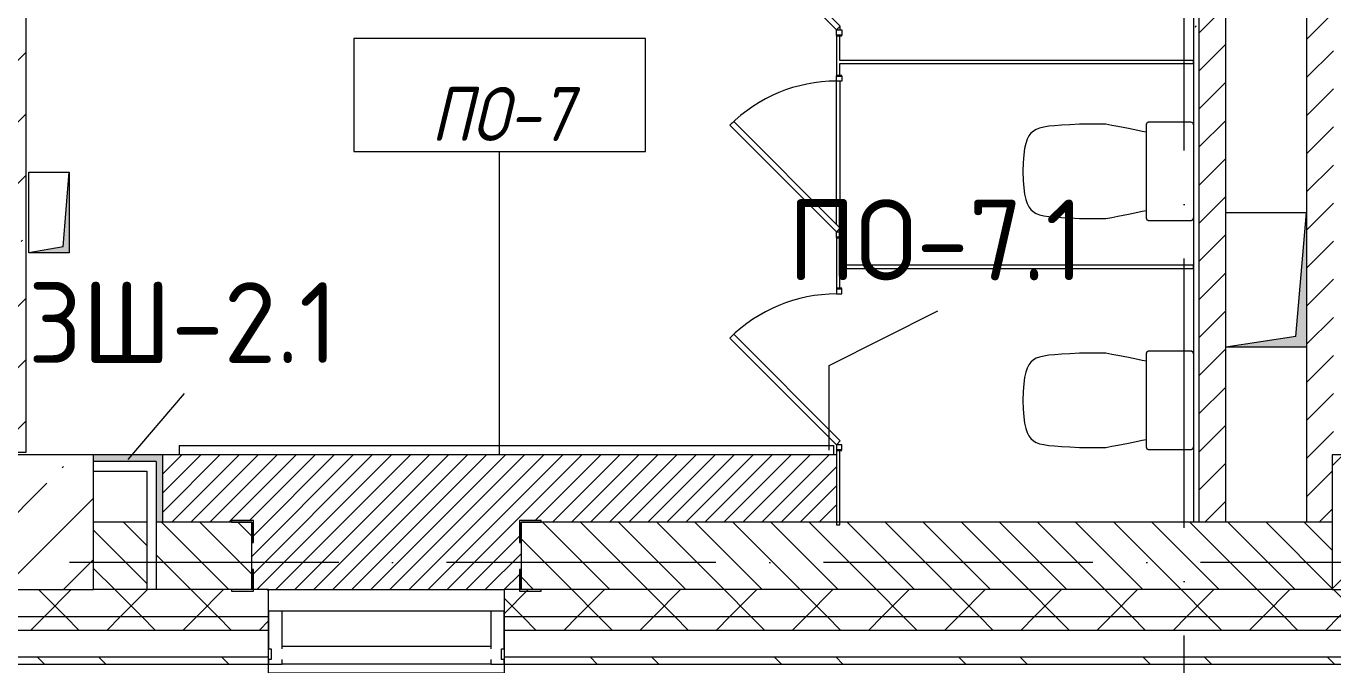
# Model space of a CAD drawing. Header units: millimetres. Extents: x -6467 to 105918, y -7090 to 92481.
# Drawn here: x 5550 to 10403, y -2198 to 173 of the extents above; entities that cross this region are included whole.
import ezdxf

# ---------------------------------------------------------------- set-up
doc = ezdxf.new("R2010")
doc.units = ezdxf.units.MM
doc.linetypes.add('50_200_ШТРИХ_1Т_ш5_п1_п1_', pattern=[1400, 1000, -200, 0, -200])
for name, color, linetype, lineweight, true_color in [('A-DOOR-1', 7, 'Continuous', 5, 0xaaaaaa), ('A-DOOR-FRAM-1', 7, 'Continuous', 9, 0xaaaaaa), ('A-DOOR-OPNG-1', 7, 'Continuous', 30, 0xaaaaaa), ('A-FLOR-PATT-3', 7, 'Continuous', 5, 0xd9e403), ('A-GENM-1', 7, 'Continuous', 9, 0xaaaaaa), ('A-GENM-2', 7, 'Continuous', 20, 0xaaaaaa), ('A-WALL-1', 7, 'Continuous', 5, 0x77b143), ('A-WALL-3', 7, 'Continuous', 5, 0x787878), ('A-WALL-FNSH-2', 7, 'Continuous', 5, 0xaaaaaa), ('I-WALL-1', 7, 'Continuous', 5, 0x787878), ('I-WALL-2', 7, 'Continuous', 5, 0xaaaaaa), ('M-EQPM-1', 7, 'Continuous', 9, 0xaaaaaa), ('M-EQPM-2', 7, 'Continuous', 9, 0xe2e2e2), ('P-SANR-FIXT-1', 7, 'Continuous', 9, 0xaaaaaa), ('Оси-3', 7, '50_200_ШТРИХ_1Т_ш5_п1_п1_', 9, 0xaaaaaa)]:
    doc.layers.add(name, color=color, linetype=linetype, lineweight=lineweight, true_color=true_color)
for name, color, linetype, lineweight in [('A-FLOR', 7, 'Continuous', 9), ('A-FLOR-IDEN', 7, 'Continuous', 9), ('A-GLAZ', 7, 'Continuous', 5), ('A-GLAZ-CWMG', 7, 'Continuous', 9), ('A-GLAZ-CWMG-1', 7, 'Continuous', 20), ('A-WALL', 7, 'Continuous', 5), ('A-WALL-FNSH-1', 7, 'Continuous', 5), ('A-WALL-IDEN', 7, 'Continuous', 9), ('I-WALL', 7, 'Continuous', 5), ('S-COLS', 7, 'Continuous', 9), ('S-COLS-1', 7, 'Continuous', 5)]:
    doc.layers.add(name, color=color, linetype=linetype, lineweight=lineweight)
doc.styles.add('GOST Common', font='GOST_Common.ttf', dxfattribs={"height": 300})
doc.styles.add('GOST Common_I', font='GOST_Common Italic.ttf', dxfattribs={"width": 0.9, "height": 200})
pattern_1 = [(45, (0, 0), (-70.7107, 70.7107), [])]
pattern_2 = [(45, (0, 0), (-141.42136, 141.42136), []), (135, (0, 0), (-141.42136, -141.42136), [])]

# ---------------------------------------------------------------- blocks, each defined once
blk = doc.blocks.new('DOR_ДУ_распашная__1Ст_Прямоугольная2 - Вн_Д-9_ДДГ 600х1850h_С_у-29181159-АИ_План этажа Радиаторы_2')
at = {"layer": 'A-DOOR-1'}
for p, q in [((-130.1, -387.8), (265.9, 8.1)), ((265.9, 8.1), (280, -6)), ((280, -6), (-116, -402)), ((-116, -402), (-130.1, -387.8))]:
    blk.add_line(p, q, dxfattribs=at)
blk.add_arc((280, -6), 560, 180, 225, dxfattribs=at)
at = {"layer": 'A-DOOR-FRAM-1'}
for p, q in [((-300, 14), (-280, 14)), ((-280, 14), (-280, -6)), ((280, 14), (300, 14)), ((280, -6), (280, 14)), ((-280, -6), (-300, -6)), ((300, -6), (280, -6))]:
    blk.add_line(p, q, dxfattribs=at)
at = {"layer": 'A-DOOR-OPNG-1'}
for p, q in [((-300, -6), (-300, 14)), ((300, 14), (300, -6))]:
    blk.add_line(p, q, dxfattribs=at)
blk = doc.blocks.new('SND_Унитаз_Santek_HEO - Santek HEO_ 365х635х785_ выпуск-прямой_ PN4_5_ Х-резьба НР DN15_ К-гл_кон_ П DN100-V2-АИ_План этажа Радиаторы_2')
at = {"layer": 'P-SANR-FIXT-1'}
for p, q in [((-182.5, -10), (-182.5, -165.8)), ((182.5, -165.8), (182.5, -10)), ((-172.5, -175.8), (172.5, -175.8)), ((-175, -325.6), (-175, -423.4)), ((175, -423.4), (175, -325.6))]:
    blk.add_line(p, q, dxfattribs=at)
for centre, start, end in [((-172.5, -10), 90, 180), ((-172.5, -10), 105, 180), ((172.5, -10), 360, 90), ((172.5, -10), 45, 90), ((172.5, -10), 360, 30), ((-172.5, -165.8), 180, 270), ((-172.5, -165.8), 180, 210), ((-172.5, -165.8), 240, 255), ((172.5, -165.8), 270, 360), ((172.5, -165.8), 270, 315), ((172.5, -165.8), 330, 360)]:
    blk.add_arc(centre, 10, start, end, dxfattribs=at)
for points in [[(-145, -174.9), (-153.6, -214.5), (-163, -263.9), (-175, -325.6)], [(175, -325.6), (163, -263.9), (153.6, -214.5), (145, -174.9)]]:
    blk.add_open_spline(points, degree=3, dxfattribs=at)
for points, knots in [([(-175, -423.4), (-169.2, -526.5), (-168.1, -609.5), (-96, -631.3), (0, -634.5)], [0, 0, 0, 0, 0.2757876, 0.5440111, 0.5440111, 0.5440111, 0.5440111]), ([(0, -634.5), (96, -631.3), (168.1, -609.5), (169.2, -526.5), (175, -423.4)], [0, 0, 0, 0, 0.2682234, 0.5440111, 0.5440111, 0.5440111, 0.5440111])]:
    blk.add_open_spline(points, degree=3, knots=knots, dxfattribs=at)
blk = doc.blocks.new('DOR_ДУ_распашная__1Ст_Прямоугольная2 - Вн_Д-9_ДДГ 600х1850h_С_у-29181153-АИ_План этажа Радиаторы_2')
at = {"layer": 'A-DOOR-1'}
for p, q in [((116, 402), (-280, 6)), ((130.1, 387.8), (116, 402)), ((-265.9, -8.1), (130.1, 387.8)), ((-280, 6), (-265.9, -8.1))]:
    blk.add_line(p, q, dxfattribs=at)
blk.add_arc((-280, 6), 560, 360, 45, dxfattribs=at)
at = {"layer": 'A-DOOR-FRAM-1'}
for p, q in [((-280, 6), (-300, 6)), ((-280, -14), (-280, 6)), ((280, 6), (280, -14)), ((300, 6), (280, 6)), ((-300, -14), (-280, -14)), ((280, -14), (300, -14))]:
    blk.add_line(p, q, dxfattribs=at)
at = {"layer": 'A-DOOR-OPNG-1'}
for p, q in [((-300, 6), (-300, -14)), ((300, -14), (300, 6))]:
    blk.add_line(p, q, dxfattribs=at)
blk = doc.blocks.new('BSC_Колонна _Прямоугольная - 500х500-V77-АИ_План этажа Радиаторы_2')
at = {"layer": 'S-COLS-1'}
h = blk.add_hatch(dxfattribs=at)
h.set_pattern_fill('FP_105', color=256, style=0, pattern_type=2)
h.set_pattern_definition([(45, (-10650, 1668.96), (-228.0985, 228.0985), []), (45, (-10421.9, 1668.96), (-228.0985, 228.0985), [403.225, -80.645, 6.706, -73.939])])
h.paths.add_polyline_path([(-250, -250), (250, -250), (250, 250), (-250, 250), (-250, -50.9)])
for p, q in [((250, 250), (-250, 250)), ((-250, 250), (-250, -250)), ((250, -250), (250, 250)), ((-250, -250), (250, -250))]:
    blk.add_line(p, q, dxfattribs=at)
blk = doc.blocks.new('Прямоугольный импост - Импост структурный с накладкой - 180мм-22437121-АИ_План этажа Радиаторы_2')
at = {"layer": 'A-GLAZ-CWMG-1'}
for p, q in [((-50, 0), (-50, 17)), ((-50, 17), (0, 17)), ((0, 0), (-10, 0)), ((-10, 0), (-10, -40)), ((0, 17), (0, 0)), ((-50, -180), (-50, -40)), ((-10, -40), (0, -40)), ((0, -40), (0, -180)), ((0, -180), (-50, -180))]:
    blk.add_line(p, q, dxfattribs=at)
blk = doc.blocks.new('Прямоугольный импост - Импост структурный с накладкой - 180мм-V232-АИ_План этажа Радиаторы_2')
at = {"layer": 'A-GLAZ-CWMG'}
for p, q in [((6637, 55111), (5862, 55111)), ((6637, 54914), (5862, 54914))]:
    blk.add_line(p, q, dxfattribs=at)
blk = doc.blocks.new('Прямоугольный импост - Импост структурный с накладкой - 180мм-22437100-АИ_План этажа Радиаторы_2')
at = {"layer": 'A-GLAZ-CWMG-1'}
for p, q in [((-25, 0), (-25, 17)), ((-25, 17), (25, 17)), ((25, 0), (15, 0)), ((15, 0), (15, -40)), ((25, 17), (25, 0)), ((-25, -180), (-25, -40)), ((15, -40), (25, -40)), ((25, -40), (25, -180)), ((25, -180), (-25, -180))]:
    blk.add_line(p, q, dxfattribs=at)
blk = doc.blocks.new('Прямоугольный импост - Импост структурный с накладкой - 180мм-22437155-АИ_План этажа Радиаторы_2')
at = {"layer": 'A-GLAZ-CWMG-1'}
for p, q in [((0, 17), (-50, 17)), ((-50, 17), (-50, 0)), ((-10, -40), (-10, 0)), ((-10, 0), (0, 0)), ((0, 0), (0, 17)), ((-50, -40), (-50, -180)), ((0, -40), (-10, -40)), ((0, -180), (0, -40)), ((-50, -180), (0, -180))]:
    blk.add_line(p, q, dxfattribs=at)
blk = doc.blocks.new('BSC_Колонна _Прямоугольная - 500х500-V251-АИ_План этажа Радиаторы_2')
at = {"layer": 'S-COLS-1'}
h = blk.add_hatch(dxfattribs=at)
h.set_pattern_fill('FP_147', color=256, style=0, pattern_type=2)
h.set_pattern_definition([(45, (-5550, 1668.96), (-228.099, 228.099), []), (45, (-5321.9, 1668.96), (-228.099, 228.099), [403.225, -80.645, 6.706, -73.939])])
h.paths.add_polyline_path([(-230, -250), (250, -250), (250, 250), (-250, 250), (-250, -250)])
for p, q in [((250, 250), (-250, 250)), ((-250, 250), (-250, -250)), ((250, -250), (250, 250)), ((-250, -250), (250, -250))]:
    blk.add_line(p, q, dxfattribs=at)
blk = doc.blocks.new('Канал вертикальный прямоугольный - Шахта - значок проема-24087344-АИ_План этажа Радиаторы_2')
at = {"layer": 'M-EQPM-2'}
blk.add_hatch(color=256, dxfattribs=at).paths.add_polyline_path([(-150, -250), (-110, 210), (150, 250), (-150, 250), (-150, 244.5)])
at = {"layer": 'M-EQPM-1'}
for p, q in [((-150, -250), (-150, 250)), ((-150, 250), (150, 250)), ((-110, 210), (150, 250)), ((150, 250), (150, -250)), ((-110, 210), (-150, -250)), ((150, -250), (-150, -250))]:
    blk.add_line(p, q, dxfattribs=at)
blk = doc.blocks.new('Канал вертикальный прямоугольный - Шахта - значок проема-24087372-АИ_План этажа Радиаторы_2')
at = {"layer": 'M-EQPM-2'}
blk.add_hatch(color=256, dxfattribs=at).paths.add_polyline_path([(-75, 150), (-75, -150), (-52.5, 127.5), (75, 150)])
at = {"layer": 'M-EQPM-1'}
for p, q in [((-75, -150), (-75, 150)), ((-75, 150), (75, 150)), ((-52.5, 127.5), (75, 150)), ((75, 150), (75, -150)), ((-52.5, 127.5), (-75, -150)), ((75, -150), (-75, -150))]:
    blk.add_line(p, q, dxfattribs=at)
blk = doc.blocks.new('Фахверк _газобетон торцы_270 - Фахверк _газобетон торцы_-25572420-АИ_План этажа Радиаторы_2')
at = {"layer": 'A-GENM-2'}
for p, q in [((89406, 11134.7), (89325, 11134.7)), ((89325, 11134.7), (89325, 11128.7)), ((89325, 11128.7), (89400, 11128.7)), ((89400, 11128.7), (89400, 11053.7)), ((89406, 11053.7), (89406, 11134.7)), ((89400, 11053.7), (89406, 11053.7)), ((89400, 10953.7), (89400, 10878.7)), ((89406, 10953.7), (89400, 10953.7)), ((89406, 10872.7), (89406, 10953.7)), ((89400, 10878.7), (89325, 10878.7)), ((89325, 10878.7), (89325, 10872.7)), ((89325, 10872.7), (89406, 10872.7))]:
    blk.add_line(p, q, dxfattribs=at)
blk = doc.blocks.new('Фахверк _газобетон торцы_271 - Фахверк _газобетон торцы_-25572440-АИ_План этажа Радиаторы_2')
at = {"layer": 'A-GENM-2'}
for p, q in [((89406, 11134.7), (89325, 11134.7)), ((89325, 11134.7), (89325, 11128.7)), ((89325, 11128.7), (89400, 11128.7)), ((89400, 11128.7), (89400, 11053.7)), ((89406, 11053.7), (89406, 11134.7)), ((89400, 11053.7), (89406, 11053.7)), ((89400, 10953.7), (89400, 10878.7)), ((89406, 10953.7), (89400, 10953.7)), ((89406, 10872.7), (89406, 10953.7)), ((89400, 10878.7), (89325, 10878.7)), ((89325, 10878.7), (89325, 10872.7)), ((89325, 10872.7), (89406, 10872.7))]:
    blk.add_line(p, q, dxfattribs=at)
blk = doc.blocks.new('Отлив_СКБ - Отлив витража-25810885-АИ_План этажа Радиаторы_2')
at = {"layer": 'A-GLAZ'}
for p, q in [((0, 67.4), (0, 100)), ((875, 100), (0, 100)), ((875, 100), (875, 67.4)), ((50, 2), (825, 2)), ((825, 0), (50, 0))]:
    blk.add_line(p, q, dxfattribs=at)
blk = doc.blocks.new('AAR_СКБ_Марка_Перекрытия_1 мм - Марка пола-27961726-АИ_План этажа Радиаторы_2')
at = {"layer": 'A-FLOR-IDEN'}
for p, q in [((2.723, 2.101), (-2.69, 2.101)), ((-2.69, 2.101), (-2.69, 0)), ((2.723, 0), (2.723, 2.101)), ((-2.69, 0), (2.723, 0))]:
    blk.add_line(p, q, dxfattribs=at)

msp = doc.modelspace()

# ---------------------------------------------------------------- hatches: boundary and pattern name
at = {"layer": 'A-FLOR-PATT-3'}
h = msp.add_hatch(dxfattribs=at)
h.set_pattern_fill('FP_347', color=256, style=0, pattern_type=2)
h.set_pattern_definition([(225, (6884.84, -1793.96), (35.3553, -35.3553), [])])
h.paths.add_polyline_path([(6565.7, -1919), (7381.8, -1919), (7381.8, -1844), (7387.8, -1844), (7387.8, -1744), (7381.8, -1744), (7381.8, -1663), (7462.8, -1663), (7462.8, -1669), (8559.3, -1669), (8559.3, -1419), (6057.8, -1419), (6057.8, -1669), (6312.8, -1669), (6312.8, -1663), (6393.8, -1663), (6393.8, -1744), (6387.8, -1744), (6387.8, -1844), (6393.8, -1844), (6393.8, -1919), (6450.3, -1919)])
at = {"layer": 'A-WALL'}
h = msp.add_hatch(dxfattribs=at)
h.set_pattern_fill('FP_1', color=256, style=0, pattern_type=2)
h.set_pattern_definition([(45, (0, 0), (-228.099, 228.099), []), (45, (228.1, 0), (-228.099, 228.099), [403.225, -80.645, 6.706, -73.939])])
h.paths.add_polyline_path([(5550, -1409), (5550, 1731), (5300, 1731), (5300, -1409), (5320, -1409)])
h = msp.add_hatch(dxfattribs=at)
h.set_pattern_fill('FP_125', color=256, style=0, pattern_type=2)
h.set_pattern_definition(pattern_2)
h.paths.add_polyline_path([(99166.3, -2019), (101250, -2019), (101250, -1919), (92065.3, -1919), (92065.3, -2019), (95844.3, -2019)])
h.paths.add_polyline_path([(90365.3, -2019), (90365.3, -1919), (82525, -1919), (82525, -2019), (90030.8, -2019)])
h.paths.add_polyline_path([(81400, -2019), (81675, -2019), (81675, -1919), (80400, -1919), (80400, -2019), (81310.6, -2019)])
h.paths.add_polyline_path([(70900, -2019), (72700, -2019), (72700, -1919), (70900, -1919)])
h.paths.add_polyline_path([(69200, -2019), (69200, -1919), (67900, -1919), (67900, -2019), (68853.1, -2019)])
h.paths.add_polyline_path([(66200, -2019), (66200, -1919), (64900, -1919), (64900, -2019), (65946.4, -2019)])
h.paths.add_polyline_path([(63039.6, -2019), (63200, -2019), (63200, -1919), (61900, -1919), (61900, -2019), (62624.4, -2019)])
h.paths.add_polyline_path([(57200, -2019), (57200, -1919), (55900, -1919), (55900, -2019), (56810.9, -2019)])
h.paths.add_polyline_path([(58900, -2019), (60200, -2019), (60200, -1919), (58900, -1919)])
h.paths.add_polyline_path([(52900, -2019), (54200, -2019), (54200, -1919), (52900, -1919)])
h.paths.add_polyline_path([(50997.4, -2019), (51200, -2019), (51200, -1919), (49900, -1919), (49900, -2019), (50166.9, -2019)])
h.paths.add_polyline_path([(46900, -2019), (48200, -2019), (48200, -1919), (46900, -1919)])
h.paths.add_polyline_path([(45183.9, -2019), (45200, -2019), (45200, -1919), (43900, -1919), (43900, -2019), (44353.4, -2019)])
h.paths.add_polyline_path([(41861.9, -2019), (42200, -2019), (42200, -1919), (40900, -1919), (40900, -2019), (41031.4, -2019)])
h.paths.add_polyline_path([(38539.9, -2019), (39200, -2019), (39200, -1919), (37600, -1919), (37600, -2019), (37709.4, -2019)])
h.paths.add_polyline_path([(34600, -2019), (35900, -2019), (35900, -1919), (34600, -1919)])
h.paths.add_polyline_path([(31895.9, -2019), (32900, -2019), (32900, -1919), (31600, -1919), (31600, -2019)])
h.paths.add_polyline_path([(29900, -2019), (29900, -1919), (28790, -1919), (28790, -2019), (29819.7, -2019)])
h.paths.add_polyline_path([(25667.2, -2019), (26900, -2019), (26900, -1919), (25600, -1919), (25600, -2019)])
h.paths.add_polyline_path([(23900, -2019), (23900, -1919), (22600, -1919), (22600, -2019), (23590.9, -2019)])
h.paths.add_polyline_path([(20268.9, -2019), (20900, -2019), (20900, -1919), (19600, -1919), (19600, -2019), (19853.7, -2019)])
h.paths.add_polyline_path([(14870.7, -2019), (14960, -2019), (14960, -1919), (13660, -1919), (13660, -2019), (14455.5, -2019)])
h.paths.add_polyline_path([(16660, -2019), (17900, -2019), (17900, -1919), (16660, -1919)])
h.paths.add_polyline_path([(12785, -2019), (12785, -1919), (7325.3, -1919), (7325.3, -2019), (12379.2, -2019)])
h.paths.add_polyline_path([(2828.5, -2019), (6450.3, -2019), (6450.3, -1919), (-2550, -1919), (-2550, -2019), (-493.5, -2019)])
h = msp.add_hatch(dxfattribs=at)
h.set_pattern_fill('FP_125', color=256, style=0, pattern_type=2)
h.set_pattern_definition(pattern_2)
h.paths.add_polyline_path([(99166.3, -2069), (101350, -2069), (101350, -2019), (92065.3, -2019), (92065.3, -2069), (95844.3, -2069)])
h.paths.add_polyline_path([(89200.3, -2069), (90365.3, -2069), (90365.3, -2019), (82525, -2019), (82525, -2069), (87539.3, -2069)])
h.paths.add_polyline_path([(81675, -2069), (81675, -2019), (80400, -2019), (80400, -2069), (81310.6, -2069)])
h.paths.add_polyline_path([(72590.4, -2069), (72700, -2069), (72700, -2019), (70900, -2019), (70900, -2069), (71759.9, -2069)])
h.paths.add_polyline_path([(68853.1, -2069), (69200, -2069), (69200, -2019), (67900, -2019), (67900, -2069), (68437.9, -2069)])
h.paths.add_polyline_path([(65946.4, -2069), (66200, -2069), (66200, -2019), (64900, -2019), (64900, -2069), (65115.9, -2069)])
h.paths.add_polyline_path([(62209.1, -2069), (63200, -2069), (63200, -2019), (61900, -2019), (61900, -2069)])
h.paths.add_polyline_path([(57200, -2069), (57200, -2019), (55900, -2019), (55900, -2069), (56810.9, -2069)])
h.paths.add_polyline_path([(58900, -2069), (60200, -2069), (60200, -2019), (58900, -2019)])
h.paths.add_polyline_path([(50997.4, -2069), (51200, -2069), (51200, -2019), (49900, -2019), (49900, -2069), (50166.9, -2069)])
h.paths.add_polyline_path([(53904.1, -2069), (54200, -2069), (54200, -2019), (52900, -2019), (52900, -2069), (53488.9, -2069)])
h.paths.add_polyline_path([(48200, -2069), (48200, -2019), (46900, -2019), (46900, -2069), (47675.4, -2069)])
h.paths.add_polyline_path([(42200, -2069), (42200, -2019), (40900, -2019), (40900, -2069), (41861.9, -2069)])
h.paths.add_polyline_path([(45183.9, -2069), (45200, -2069), (45200, -2019), (43900, -2019), (43900, -2069), (44353.4, -2069)])
h.paths.add_polyline_path([(39200, -2069), (39200, -2019), (37600, -2019), (37600, -2069), (38955.2, -2069)])
h.paths.add_polyline_path([(35900, -2069), (35900, -2019), (34600, -2019), (34600, -2069), (35217.9, -2069)])
h.paths.add_polyline_path([(31895.9, -2069), (32900, -2069), (32900, -2019), (31600, -2019), (31600, -2069)])
h.paths.add_polyline_path([(26497.7, -2069), (26900, -2069), (26900, -2019), (25600, -2019), (25600, -2069), (26082.4, -2069)])
h.paths.add_polyline_path([(28989.2, -2069), (29900, -2069), (29900, -2019), (28790, -2019), (28790, -2069)])
h.paths.add_polyline_path([(23900, -2069), (23900, -2019), (22600, -2019), (22600, -2069), (23590.9, -2069)])
h.paths.add_polyline_path([(19600, -2069), (20900, -2069), (20900, -2019), (19600, -2019)])
h.paths.add_polyline_path([(14870.7, -2069), (14960, -2069), (14960, -2019), (13660, -2019), (13660, -2069), (14455.5, -2069)])
h.paths.add_polyline_path([(16947, -2069), (17900, -2069), (17900, -2019), (16660, -2019), (16660, -2069)])
h.paths.add_polyline_path([(10303, -2069), (12785, -2069), (12785, -2019), (7325.3, -2019), (7325.3, -2069), (9472.5, -2069)])
h.paths.add_polyline_path([(5735.2, -2069), (6450.3, -2069), (6450.3, -2019), (-2600, -2019), (-2600, -2069), (5320, -2069)])
at = {"layer": 'A-WALL-1'}
for points in [[(6032.8, -1444), (6057.8, -1444), (6057.8, -1419), (5800, -1419), (5800, -1444)], [(6032.8, -1669), (6057.8, -1669), (6057.8, -1444), (6032.8, -1444), (6032.8, -1479)]]:
    msp.add_hatch(color=256, dxfattribs=at).paths.add_polyline_path(points)
at = {"layer": 'A-WALL-3'}
h = msp.add_hatch(dxfattribs=at)
h.set_pattern_fill('FP_124', color=256, style=0, pattern_type=2)
h.set_pattern_definition([(135, (0, 0), (-342.1478, -342.1478), []), (135, (228.1, 0), (-342.1478, -342.1478), [])])
h.paths.add_polyline_path([(101400, -2196), (101500, -2196), (101500, -2169), (92065.3, -2169), (92065.3, -2196), (101350, -2196)])
h.paths.add_polyline_path([(90365.3, -2196), (90365.3, -2169), (82525, -2169), (82525, -2196), (90030.8, -2196)])
h.paths.add_polyline_path([(81675, -2196), (81675, -2169), (80400, -2169), (80400, -2196), (81310.6, -2196)])
h.paths.add_polyline_path([(71759.9, -2196), (72700, -2196), (72700, -2169), (70900, -2169), (70900, -2196), (70929.4, -2196)])
h.paths.add_polyline_path([(68853.1, -2196), (69200, -2196), (69200, -2169), (67900, -2169), (67900, -2196), (68437.9, -2196)])
h.paths.add_polyline_path([(65946.4, -2196), (66200, -2196), (66200, -2169), (64900, -2169), (64900, -2196), (65115.9, -2196)])
h.paths.add_polyline_path([(62209.1, -2196), (63200, -2196), (63200, -2169), (61900, -2169), (61900, -2196)])
h.paths.add_polyline_path([(55900, -2196), (57200, -2196), (57200, -2169), (55900, -2169)])
h.paths.add_polyline_path([(60200, -2196), (60200, -2169), (58900, -2169), (58900, -2196), (60132.9, -2196)])
h.paths.add_polyline_path([(52900, -2196), (54200, -2196), (54200, -2169), (52900, -2169)])
h.paths.add_polyline_path([(50997.4, -2196), (51200, -2196), (51200, -2169), (49900, -2169), (49900, -2196), (50166.9, -2196)])
h.paths.add_polyline_path([(48200, -2196), (48200, -2169), (46900, -2169), (46900, -2196), (47675.4, -2196)])
h.paths.add_polyline_path([(45183.9, -2196), (45200, -2196), (45200, -2169), (43900, -2169), (43900, -2196), (44353.4, -2196)])
h.paths.add_polyline_path([(41031.4, -2196), (42200, -2196), (42200, -2169), (40900, -2169), (40900, -2196)])
h.paths.add_polyline_path([(38955.2, -2196), (39200, -2196), (39200, -2169), (37600, -2169), (37600, -2196), (38539.9, -2196)])
h.paths.add_polyline_path([(35217.9, -2196), (35900, -2196), (35900, -2169), (34600, -2169), (34600, -2196), (34802.7, -2196)])
h.paths.add_polyline_path([(32726.4, -2196), (32900, -2196), (32900, -2169), (31600, -2169), (31600, -2196), (31895.9, -2196)])
h.paths.add_polyline_path([(29819.7, -2196), (29900, -2196), (29900, -2169), (28790, -2169), (28790, -2196), (29404.4, -2196)])
h.paths.add_polyline_path([(23900, -2196), (23900, -2169), (22600, -2169), (22600, -2196), (23590.9, -2196)])
h.paths.add_polyline_path([(26082.4, -2196), (26900, -2196), (26900, -2169), (25600, -2169), (25600, -2196), (25667.2, -2196)])
h.paths.add_polyline_path([(19600, -2196), (20900, -2196), (20900, -2169), (19600, -2169)])
h.paths.add_polyline_path([(14455.5, -2196), (14960, -2196), (14960, -2169), (13660, -2169), (13660, -2196), (14040.2, -2196)])
h.paths.add_polyline_path([(17777.5, -2196), (17900, -2196), (17900, -2169), (16660, -2169), (16660, -2196), (16947, -2196)])
h.paths.add_polyline_path([(11964, -2196), (12785, -2196), (12785, -2169), (7325.3, -2169), (7325.3, -2196), (11133.5, -2196)])
h.paths.add_polyline_path([(5735.2, -2196), (6450.3, -2196), (6450.3, -2169), (-2727, -2169), (-2727, -2196), (5320, -2196)])
at = {"layer": 'I-WALL'}
h = msp.add_hatch(dxfattribs=at)
h.set_pattern_fill('FP_4', color=256, style=0, pattern_type=2)
h.set_pattern_definition(pattern_1)
h.paths.add_polyline_path([(9905.3, -1669), (10005.3, -1669), (10005.3, 2921), (9905.3, 2921), (9905.3, -1019)])
h = msp.add_hatch(dxfattribs=at)
h.set_pattern_fill('FP_4', color=256, style=0, pattern_type=2)
h.set_pattern_definition(pattern_1)
h.paths.add_polyline_path([(10400, -1669), (10400, -1419), (10405.3, -1419), (10405.3, 2931), (10305.3, 2931), (10305.3, -1669)])
h = msp.add_hatch(dxfattribs=at)
h.set_pattern_fill('FP_2', color=256, style=0, pattern_type=2)
h.set_pattern_definition([(135, (0, 0), (-70.71068, -70.71068), [])])
h.paths.add_polyline_path([(80895.3, -1919), (80900, -1919), (80900, -1669), (80460, -1669), (80460, -1919), (80480.1, -1919)])
h.paths.add_polyline_path([(71850, -1919), (71900, -1919), (71900, -1669), (71850, -1669), (71850, -1795)])
h.paths.add_polyline_path([(71110.2, -1919), (71110.2, -1669), (70960.4, -1670.8), (70960.4, -1919)])
h.paths.add_polyline_path([(72400, -1919), (72567.2, -1919), (72567.2, -1669), (72400, -1669), (72400, -1719.8)])
h.paths.add_polyline_path([(71350, -1919), (71350, -1669), (71145.2, -1669), (71145.2, -1919)])
h.paths.add_polyline_path([(72602.2, -1919), (72640, -1919), (72640, -1669), (72602.2, -1669), (72602.2, -1719.8)])
h.paths.add_polyline_path([(69140.4, -1919), (69140.4, -1670.8), (68850, -1670.8), (68850, -1919), (68853.1, -1919)])
h.paths.add_polyline_path([(68129, -1919), (68129, -1669), (67960.4, -1669), (67960.4, -1919), (68022.6, -1919)])
h.paths.add_polyline_path([(68350, -1919), (68350, -1669), (68164, -1669), (68164, -1919)])
h.paths.add_polyline_path([(65946.4, -1919), (66140.4, -1919), (66140.4, -1669), (64960.4, -1669), (64960.4, -1919), (65115.9, -1919)])
h.paths.add_polyline_path([(62850, -1919), (63140.4, -1919), (63140.4, -1669), (62850, -1669), (62850, -1730.5)])
h.paths.add_polyline_path([(62209.1, -1919), (62350, -1919), (62350, -1669), (61960.4, -1669), (61960.4, -1919)])
h.paths.add_polyline_path([(59850, -1919), (60017.2, -1919), (60017.2, -1669), (59850, -1669), (59850, -1719.8)])
h.paths.add_polyline_path([(60052.2, -1919), (60140.4, -1919), (60140.4, -1669), (60052.2, -1669), (60052.2, -1719.8)])
h.paths.add_polyline_path([(55980.4, -1919), (57140.4, -1919), (57140.4, -1669), (55960.4, -1669), (55960.4, -1919)])
h.paths.add_polyline_path([(59350, -1919), (59350, -1669), (59160, -1669), (59160, -1919), (59302.4, -1919)])
h.paths.add_polyline_path([(58960.4, -1919), (59125, -1919), (59125, -1669), (58960.4, -1669), (58960.4, -1719.8)])
h.paths.add_polyline_path([(53164, -1919), (53350, -1919), (53350, -1669), (53164, -1669), (53164, -1719.8)])
h.paths.add_polyline_path([(50350, -1919), (50350, -1669), (50164, -1669), (50164, -1919), (50166.9, -1919)])
h.paths.add_polyline_path([(50129, -1919), (50129, -1669), (49960.4, -1669), (49960.4, -1919)])
h.paths.add_polyline_path([(53073.6, -1919), (53129, -1919), (53129, -1669), (52960.4, -1669), (52960.4, -1919)])
h.paths.add_polyline_path([(53904.1, -1919), (54010, -1919), (54010, -1669), (53850, -1669), (53850, -1919)])
h.paths.add_polyline_path([(54140.4, -1919), (54140.4, -1669), (54045, -1669), (54045, -1919)])
h.paths.add_polyline_path([(51140.4, -1919), (51140.4, -1669), (50850, -1669), (50850, -1919), (50997.4, -1919)])
h.paths.add_polyline_path([(45140.4, -1919), (45140.4, -1669), (45067.3, -1669), (45067.3, -1919)])
h.paths.add_polyline_path([(45032.3, -1919), (45032.3, -1669), (44850, -1669), (44850, -1919)])
h.paths.add_polyline_path([(47675.4, -1919), (48140.4, -1919), (48140.4, -1669), (46960.4, -1669), (46960.4, -1919)])
h.paths.add_polyline_path([(39140.4, -1919), (39140.4, -1669), (39052.2, -1669), (39052.2, -1919)])
h.paths.add_polyline_path([(38955.2, -1919), (39017.2, -1919), (39017.2, -1669), (38850, -1669), (38850, -1919)])
h.paths.add_polyline_path([(38350, -1919), (38350, -1669), (38300, -1669), (38300, -1919)])
h.paths.add_polyline_path([(41861.9, -1919), (42017.2, -1919), (42017.2, -1669), (41850, -1669), (41850, -1919)])
h.paths.add_polyline_path([(42052.2, -1919), (42139.8, -1919), (42139.8, -1669), (42052.2, -1669), (42052.2, -1719.8)])
h.paths.add_polyline_path([(43959.8, -1919), (44350, -1919), (44350, -1669), (43959.8, -1669), (43959.8, -1719.8)])
h.paths.add_polyline_path([(40960.4, -1919), (41350, -1919), (41350, -1669), (40960.4, -1669), (40960.4, -1719.8)])
h.paths.add_polyline_path([(35300, -1919), (35840.4, -1919), (35840.4, -1669), (35300, -1669), (35300, -1719.8)])
h.paths.add_polyline_path([(34660.4, -1919), (34800, -1919), (34800, -1669), (34660.4, -1669), (34660.4, -1719.8)])
h.paths.add_polyline_path([(37660.4, -1919), (37800, -1919), (37800, -1669), (37660.4, -1669), (37660.4, -1719.8)])
h.paths.add_polyline_path([(29480, -1919), (29480, -1669), (29300, -1669), (29300, -1919), (29404.4, -1919)])
h.paths.add_polyline_path([(31660.4, -1919), (32840.4, -1919), (32840.4, -1669), (31660.4, -1669), (31660.4, -1719.8)])
h.paths.add_polyline_path([(28660.4, -1919), (28800, -1919), (28800, -1669), (28660.4, -1669), (28660.4, -1719.8)])
h.paths.add_polyline_path([(29840.4, -1919), (29840.4, -1669), (29515, -1669), (29515, -1919), (29819.7, -1919)])
h.paths.add_polyline_path([(25800, -1919), (25800, -1669), (25660.4, -1669), (25660.4, -1919), (25667.2, -1919)])
h.paths.add_polyline_path([(26467.2, -1919), (26467.2, -1669), (26300, -1669), (26300, -1919)])
h.paths.add_polyline_path([(26840.4, -1919), (26840.4, -1669), (26502.2, -1669), (26502.2, -1919)])
h.paths.add_polyline_path([(23590.9, -1919), (23840.4, -1919), (23840.4, -1669), (22660.4, -1669), (22660.4, -1919), (22760.4, -1919)])
h.paths.add_polyline_path([(20684.2, -1919), (20840.4, -1919), (20840.4, -1669), (20475, -1669), (20475, -1919)])
h.paths.add_polyline_path([(17840.4, -1919), (17840.4, -1669), (17535, -1669), (17535, -1919), (17777.5, -1919)])
h.paths.add_polyline_path([(20300, -1919), (20440, -1919), (20440, -1669), (20300, -1669), (20300, -1719.8)])
h.paths.add_polyline_path([(19800, -1919), (19800, -1669), (19660.4, -1669), (19660.4, -1919)])
h.paths.add_polyline_path([(14400, -1919), (14400, -1669), (13722.5, -1669), (13722.5, -1919), (14040.2, -1919)])
h.paths.add_polyline_path([(16720.4, -1919), (16800, -1919), (16800, -1669), (16720.4, -1669), (16720.4, -1719.8)])
h.paths.add_polyline_path([(17500, -1919), (17500, -1669), (17300, -1669), (17300, -1919)])
h.paths.add_polyline_path([(12722.5, -1919), (12722.5, -1669), (11094.6, -1669), (11094.6, -1919), (12379.2, -1919)])
h.paths.add_polyline_path([(10900, -1919), (11059.6, -1919), (11059.6, -1669), (10900, -1669), (10900, -1885)])
h.paths.add_polyline_path([(10303, -1919), (10400, -1919), (10400, -1669), (7387.8, -1669), (7387.8, -1919), (9472.5, -1919)])
h.paths.add_polyline_path([(6032.8, -1919), (6387.8, -1919), (6387.8, -1669), (6032.8, -1669), (6032.8, -1719.8)])
h.paths.add_polyline_path([(5800, -1919), (5997.8, -1919), (5997.8, -1669), (5800, -1669), (5800, -1719.8)])
at = {"layer": 'I-WALL-1'}
h = msp.add_hatch(dxfattribs=at)
h.set_pattern_fill('FP_3', color=256, style=0, pattern_type=2)
h.set_pattern_definition([(0, (0, 0), (406.4, 101.6), [6.706, -298.094, 6.706, -298.094, -1625.6]), (0, (0, 0), (406.4, 101.6), [-609.6, 6.706, -602.894, 6.706, -298.094, -711.2]), (0, (0, 0), (406.4, 101.6), [-1524, 6.706, -196.494, 6.706, -501.294]), (120, (152.4, 50.8), (-291.1882, 301.1527), [6.706, -298.094, 6.706, -298.094, -1625.6]), (120, (152.4, 50.8), (-291.1882, 301.1527), [-609.6, 6.706, -602.894, 6.706, -298.094, -711.2]), (120, (152.4, 50.8), (-291.1882, 301.1527), [-1524, 6.706, -196.494, 6.706, -501.294]), (240, (203.2, 254), (-115.2118, -402.7527), [6.706, -298.094, 6.706, -298.094, -1625.6]), (240, (203.2, 254), (-115.2118, -402.7527), [-609.6, 6.706, -602.894, 6.706, -298.094, -711.2]), (240, (203.2, 254), (-115.2118, -402.7527), [-1524, 6.706, -196.494, 6.706, -501.294])])
h.paths.add_polyline_path([(9905.3, -1669), (9905.3, 1633.6), (9885.3, 1633.6), (9885.3, -1669), (9887.7, -1669)])
h.paths.add_polyline_path([(9887.7, 1645.6), (9905.3, 1645.6), (9905.3, 2921), (9885.3, 2921), (9885.3, 1645.6)])

# ---------------------------------------------------------------- linework, layer by layer
at = {"layer": 'A-FLOR'}
for p, q in [((8559.3, -1419), (6057.8, -1419)), ((6450.3, -1919), (7325.3, -1919))]:
    msp.add_line(p, q, dxfattribs=at)
at = {"layer": 'A-FLOR-IDEN'}
msp.add_line((7308.5, -1419), (7308.5, -293.2), dxfattribs=at)
at = {"layer": 'A-WALL'}
for p, q in [((5550, -1409), (5550, 5581)), ((9905.3, 2921), (9905.3, -1669)), ((6117.8, -1384), (8550, -1384)), ((6117.8, -1384), (6117.8, -1419)), ((8550, -1419), (8550, -1384)), ((5300, -1409), (5550, -1409)), ((6032.8, -1444), (5800, -1444)), ((6032.8, -1444), (6032.8, -1919)), ((5800, -1479), (5997.8, -1479)), ((5997.8, -1479), (5997.8, -1919)), ((5997.8, -1669), (5800, -1669)), ((6387.8, -1669), (6032.8, -1669)), ((6387.8, -1919), (6387.8, -1669)), ((10400, -1669), (7387.8, -1669)), ((7387.8, -1669), (7387.8, -1919)), ((-2550, -2019), (6450.3, -2019)), ((7325.3, -2019), (12785, -2019)), ((-2600, -2069), (6450.3, -2069)), ((7325.3, -2069), (12785, -2069)), ((-2700, -2169), (6450.3, -2169)), ((7325.3, -2169), (12785, -2169))]:
    msp.add_line(p, q, dxfattribs=at)
at = {"layer": 'A-WALL-FNSH-1'}
for p, q in [((10005.3, -1669), (10005.3, 2921)), ((10305.3, 2433.6), (10305.3, -519)), ((9885.3, 1633.6), (9885.3, -1669)), ((10305.3, -1019), (10305.3, -1669)), ((6057.8, -1419), (5800, -1419)), ((6057.8, -1669), (6057.8, -1419)), ((6450.3, -1919), (5800, -1919)), ((6450.3, -2196), (6450.3, -1919)), ((10400, -1919), (7325.3, -1919)), ((7325.3, -1919), (7325.3, -2196)), ((-2727, -2196), (6450.3, -2196)), ((7325.3, -2196), (12785, -2196))]:
    msp.add_line(p, q, dxfattribs=at)
at = {"layer": 'A-WALL-FNSH-2'}
for p, q in [((8559.3, 138.6), (8559.3, -11.4)), ((8571.3, 45.6), (8571.3, 138.6)), ((9885.3, 45.6), (8571.3, 45.6)), ((8571.3, -11.4), (8571.3, 33.6)), ((8571.3, 33.6), (9885.3, 33.6)), ((9885.3, 33.6), (9885.3, 45.6)), ((8559.3, -611.4), (8559.3, -801.4)), ((8571.3, -714.4), (8571.3, -611.4)), ((9885.3, -714.4), (8571.3, -714.4)), ((8571.3, -801.4), (8571.3, -726.4)), ((8571.3, -726.4), (9885.3, -726.4)), ((9885.3, -726.4), (9885.3, -714.4)), ((8559.3, -1401.4), (8559.3, -1679)), ((8571.3, -1679), (8571.3, -1401.4)), ((8559.3, -1679), (8571.3, -1679))]:
    msp.add_line(p, q, dxfattribs=at)
at = {"layer": 'A-WALL-IDEN'}
for p, q in [((8531.7, -1086.6), (8935.5, -884.3)), ((8531.7, -1401.5), (8531.7, -1086.6)), ((5928.5, -1436.3), (6137.8, -1191.2))]:
    msp.add_line(p, q, dxfattribs=at)
at = {"layer": 'I-WALL-2'}
for p, q in [((8571.3, 170.6), (8571.3, 158.6)), ((8559.3, -563.1), (8559.3, -31.4)), ((8571.3, -31.4), (8571.3, -575.1)), ((8571.3, -579.4), (8571.3, -591.4))]:
    msp.add_line(p, q, dxfattribs=at)
at = {"layer": 'Оси-3'}
for p, q in [((9850, -5889.7), (9850, 91281)), ((104718, -1819), (-5267.3, -1819))]:
    msp.add_line(p, q, dxfattribs=at)

# ---------------------------------------------------------------- block references
at = {"layer": 'A-DOOR-1'}
for name, p, rotation in [('DOR_ДУ_распашная__1Ст_Прямоугольная2 - Вн_Д-9_ДДГ 600х1850h_С_у-29181159-АИ_План этажа Радиаторы_2', (8565.3, 438.6), 270.0000000000007), ('DOR_ДУ_распашная__1Ст_Прямоугольная2 - Вн_Д-9_ДДГ 600х1850h_С_у-29181159-АИ_План этажа Радиаторы_2', (8565.3, -311.4), 270.0000000000007), ('DOR_ДУ_распашная__1Ст_Прямоугольная2 - Вн_Д-9_ДДГ 600х1850h_С_у-29181153-АИ_План этажа Радиаторы_2', (8565.3, -1101.4), 90.00000000000065)]:
    msp.add_blockref(name, p, dxfattribs=dict(at, rotation=rotation))
at = {"layer": 'A-FLOR-IDEN', "xscale": 199.9999999999999, "yscale": 199.9999999999999, "zscale": 199.9999999999999}
msp.add_blockref('AAR_СКБ_Марка_Перекрытия_1 мм - Марка пола-27961726-АИ_План этажа Радиаторы_2', (7305.2, -293.2), dxfattribs=at)
at = {"layer": 'A-GENM-1'}
msp.add_blockref('Фахверк _газобетон торцы_270 - Фахверк _газобетон торцы_-25572420-АИ_План этажа Радиаторы_2', (-83012.2, -12797.7), dxfattribs=at)
at = {"layer": 'A-GENM-1', "rotation": 180}
msp.add_blockref('Фахверк _газобетон торцы_271 - Фахверк _газобетон торцы_-25572440-АИ_План этажа Радиаторы_2', (96787.8, 9209.8), dxfattribs=at)
at = {"layer": 'A-GLAZ', "rotation": 180}
msp.add_blockref('Отлив_СКБ - Отлив витража-25810885-АИ_План этажа Радиаторы_2', (7325.3, -2128.6), dxfattribs=at)
at = {"layer": 'A-GLAZ-CWMG', "rotation": 180}
msp.add_blockref('Прямоугольный импост - Импост структурный с накладкой - 180мм-22437155-АИ_План этажа Радиаторы_2', (6450.3, -2179), dxfattribs=at)
at = {"layer": 'A-GLAZ-CWMG'}
msp.add_blockref('Прямоугольный импост - Импост структурный с накладкой - 180мм-V232-АИ_План этажа Радиаторы_2', (638.3, -57110), dxfattribs=at)
at = {"layer": 'A-GLAZ-CWMG', "extrusion": (0, 0, -1), "rotation": 180}
for name, p in [('Прямоугольный импост - Импост структурный с накладкой - 180мм-22437121-АИ_План этажа Радиаторы_2', (-7325.3, -2179)), ('Прямоугольный импост - Импост структурный с накладкой - 180мм-22437100-АИ_План этажа Радиаторы_2', (-7300.3, -2179))]:
    msp.add_blockref(name, p, dxfattribs=at)
at = {"layer": 'M-EQPM-1', "rotation": 180}
for name, p in [('Канал вертикальный прямоугольный - Шахта - значок проема-24087372-АИ_План этажа Радиаторы_2', (5635, -519)), ('Канал вертикальный прямоугольный - Шахта - значок проема-24087344-АИ_План этажа Радиаторы_2', (10155.3, -769))]:
    msp.add_blockref(name, p, dxfattribs=at)
at = {"layer": 'P-SANR-FIXT-1', "rotation": 270.0000000000012}
for p in [(9885.3, -366.4), (9885.3, -1216.4)]:
    msp.add_blockref('SND_Унитаз_Santek_HEO - Santek HEO_ 365х635х785_ выпуск-прямой_ PN4_5_ Х-резьба НР DN15_ К-гл_кон_ П DN100-V2-АИ_План этажа Радиаторы_2', p, dxfattribs=at)
at = {"layer": 'S-COLS'}
for name, p in [('BSC_Колонна _Прямоугольная - 500х500-V251-АИ_План этажа Радиаторы_2', (5550, -1669)), ('BSC_Колонна _Прямоугольная - 500х500-V77-АИ_План этажа Радиаторы_2', (10650, -1669))]:
    msp.add_blockref(name, p, dxfattribs=at)

# ---------------------------------------------------------------- texts
at = {"layer": 'A-FLOR-IDEN', "insert": (7315.4, -153.5), "char_height": 200, "width": 559.8, "attachment_point": 5, "line_spacing_factor": 1.022766, "style": 'GOST Common_I'}
msp.add_mtext('\\pt180,360,540,720,900,1080,1260,1440,1620,1800,1980,2160,2340,2520,2700,2880,3060,3240,3420,3600,3780,3960,4140,4320,4500,4680,4860,5040,5220,5400,5580,5760;ПО-7', dxfattribs=at)
at = {"layer": 'A-WALL-IDEN', "char_height": 300, "attachment_point": 2, "line_spacing_factor": 1.022766, "style": 'GOST Common'}
for s, insert, width in [('\\pt80.001,159.999,240,320.001,399.999,480,560.001,639.999,720,800.001,879.999,960,1040.001,1119.999,1200,1280.001,1359.999,1440,1520.001,1599.999,1680,1760.001,1839.999,1920,2000.001,2079.999,2160,2240.001,2319.999,2400,2480.001,2559.999;ПО-7.1', (8928.5, -470.9), 1152), ('\\pt80.001,159.999,240,320.001,399.999,480,560.001,639.999,720,800.001,879.999,960,1040.001,1119.999,1200,1280.001,1359.999,1440,1520.001,1599.999,1680,1760.001,1839.999,1920,2000.001,2079.999,2160,2240.001,2319.999,2400,2480.001,2559.999;ЗШ-2.1', (6131.8, -777.8), 1190)]:
    msp.add_mtext(s, dxfattribs=dict(at, insert=insert, width=width))

doc.saveas('drawing.dxf')
